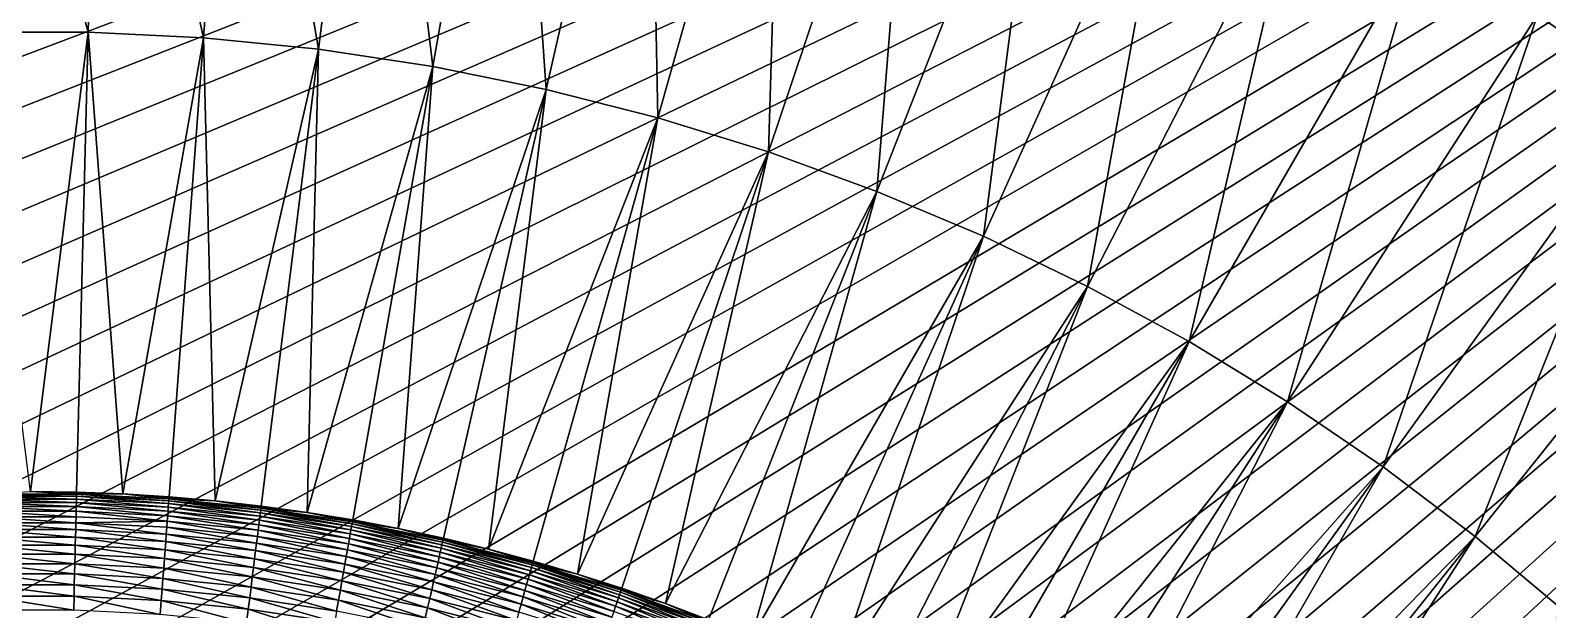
# Model space of a CAD drawing. Header units: millimetres. Extents: x -260 to 430, y -260 to 260.
# Drawn here: x 0 to 77.6, y 89 to 118.6 of the extents above; entities that cross this region are included whole.
import ezdxf

# ---------------------------------------------------------------- set-up
doc = ezdxf.new("R2010")
doc.units = ezdxf.units.MM
doc.header["$MEASUREMENT"] = 0
doc.layers.add('MESH_3D', color=2, linetype='CONTINUOUS')

msp = doc.modelspace()

# ---------------------------------------------------------------- linework, layer by layer
at = {"layer": 'MESH_3D'}
for points in [[(181.542, 186.125, 2950), (-259.919, 6.482, 2950), (-260, 0, 2950)], [(181.542, 186.125, 2950), (-260, 0, 2950), (-259.919, -6.482, 2950)], [(181.542, 186.125, 2950), (-259.677, 12.96, 2950), (-259.919, 6.482, 2950)], [(181.542, 186.125, 2950), (-259.919, -6.482, 2950), (-259.677, -12.96, 2950)], [(181.542, 186.125, 2950), (-259.273, 19.43, 2950), (-259.677, 12.96, 2950)], [(181.542, 186.125, 2950), (-259.677, -12.96, 2950), (-259.273, -19.43, 2950)], [(181.542, 186.125, 2950), (-258.708, 25.888, 2950), (-259.273, 19.43, 2950)], [(181.542, 186.125, 2950), (-259.273, -19.43, 2950), (-258.708, -25.888, 2950)], [(181.542, 186.125, 2950), (-257.982, 32.329, 2950), (-258.708, 25.888, 2950)], [(181.542, 186.125, 2950), (-258.708, -25.888, 2950), (-257.982, -32.329, 2950)], [(181.542, 186.125, 2950), (-257.096, 38.751, 2950), (-257.982, 32.329, 2950)], [(181.542, 186.125, 2950), (-257.982, -32.329, 2950), (-257.096, -38.751, 2950)], [(181.542, 186.125, 2950), (-256.05, 45.149, 2950), (-257.096, 38.751, 2950)], [(181.542, 186.125, 2950), (-257.096, -38.751, 2950), (-256.05, -45.149, 2950)], [(181.542, 186.125, 2950), (-254.845, 51.518, 2950), (-256.05, 45.149, 2950)], [(181.542, 186.125, 2950), (-256.05, -45.149, 2950), (-254.845, -51.518, 2950)], [(181.542, 186.125, 2950), (-253.481, 57.855, 2950), (-254.845, 51.518, 2950)], [(181.542, 186.125, 2950), (-254.845, -51.518, 2950), (-253.481, -57.855, 2950)], [(181.542, 186.125, 2950), (-251.96, 64.157, 2950), (-253.481, 57.855, 2950)], [(181.542, 186.125, 2950), (-253.481, -57.855, 2950), (-251.96, -64.157, 2950)], [(181.542, 186.125, 2950), (-250.282, 70.419, 2950), (-251.96, 64.157, 2950)], [(181.542, 186.125, 2950), (-251.96, -64.157, 2950), (-250.282, -70.419, 2950)], [(181.542, 186.125, 2950), (-248.449, 76.636, 2950), (-250.282, 70.419, 2950)], [(181.542, 186.125, 2950), (-250.282, -70.419, 2950), (-248.449, -76.636, 2950)], [(181.542, 186.125, 2950), (-246.461, 82.807, 2950), (-248.449, 76.636, 2950)], [(181.542, 186.125, 2950), (-248.449, -76.636, 2950), (-246.461, -82.807, 2950)], [(181.542, 186.125, 2950), (-246.461, -82.807, 2950), (-244.32, -88.925, 2950)], [(181.542, 186.125, 2950), (-236.992, 106.935, 2950), (-246.461, 82.807, 2950)], [(181.542, 186.125, 2950), (-244.32, -88.925, 2950), (-242.027, -94.989, 2950)], [(181.542, 186.125, 2950), (-242.027, -94.989, 2950), (-239.584, -100.993, 2950)], [(181.542, 186.125, 2950), (-239.584, -100.993, 2950), (-236.992, -106.935, 2950)], [(181.542, 186.125, 2950), (-234.252, 112.81, 2950), (-236.992, 106.935, 2950)], [(181.542, 186.125, 2950), (-236.992, -106.935, 2950), (-234.252, -112.81, 2950)], [(181.542, 186.125, 2950), (-234.252, -112.81, 2950), (-231.367, -118.615, 2950)], [(181.542, 186.125, 2950), (-228.338, 124.346, 2950), (-234.252, 112.81, 2950)], [(181.542, 186.125, 2950), (-231.367, -118.615, 2950), (-228.338, -124.346, 2950)], [(181.542, 186.125, 2950), (-228.338, -124.346, 2950), (-225.167, -130, 2950)], [(181.542, 186.125, 2950), (-225.167, -130, 2950), (-221.856, -135.573, 2950)], [(181.542, 186.125, 2950), (-221.856, -135.573, 2950), (-218.407, -141.062, 2950)], [(181.542, 186.125, 2950), (-218.407, -141.062, 2950), (-214.822, -146.463, 2950)], [(181.542, 186.125, 2950), (-214.822, -146.463, 2950), (-211.104, -151.773, 2950)], [(181.542, 186.125, 2950), (-211.104, -151.773, 2950), (-207.254, -156.989, 2950)], [(181.542, 186.125, 2950), (-207.254, -156.989, 2950), (-203.276, -162.107, 2950)], [(181.542, 186.125, 2950), (-203.276, -162.107, 2950), (-199.172, -167.125, 2950)], [(181.542, 186.125, 2950), (-199.172, -167.125, 2950), (-194.943, -172.038, 2950)], [(181.542, 186.125, 2950), (-194.943, -172.038, 2950), (-190.593, -176.845, 2950)], [(181.542, 186.125, 2950), (-190.593, -176.845, 2950), (-186.125, -181.542, 2950)], [(181.542, 186.125, 2950), (-186.125, -181.542, 2950), (-181.542, -186.125, 2950)], [(181.542, 186.125, 2950), (-181.542, -186.125, 2950), (-176.845, -190.593, 2950)], [(181.542, 186.125, 2950), (-176.845, -190.593, 2950), (-172.038, -194.943, 2950)], [(181.542, 186.125, 2950), (-172.038, -194.943, 2950), (-167.125, -199.172, 2950)], [(181.542, 186.125, 2950), (-167.125, -199.172, 2950), (-162.107, -203.276, 2950)], [(181.542, 186.125, 2950), (-162.107, -203.276, 2950), (-156.989, -207.254, 2950)], [(181.542, 186.125, 2950), (-156.989, -207.254, 2950), (-151.773, -211.104, 2950)], [(181.542, 186.125, 2950), (-151.773, -211.104, 2950), (-146.463, -214.822, 2950)], [(181.542, 186.125, 2950), (-146.463, -214.822, 2950), (-141.062, -218.407, 2950)], [(181.542, 186.125, 2950), (-141.062, -218.407, 2950), (-135.573, -221.856, 2950)], [(181.542, 186.125, 2950), (-135.573, -221.856, 2950), (-130, -225.167, 2950)], [(181.542, 186.125, 2950), (-130, -225.167, 2950), (-124.346, -228.338, 2950)], [(181.542, 186.125, 2950), (-124.346, -228.338, 2950), (-118.615, -231.367, 2950)], [(181.542, 186.125, 2950), (-118.615, -231.367, 2950), (-112.81, -234.252, 2950)], [(181.542, 186.125, 2950), (-112.81, -234.252, 2950), (-106.935, -236.992, 2950)], [(181.542, 186.125, 2950), (-106.935, -236.992, 2950), (-100.993, -239.584, 2950)], [(181.542, 186.125, 2950), (-100.993, -239.584, 2950), (-94.989, -242.027, 2950)], [(181.542, 186.125, 2950), (-94.989, -242.027, 2950), (-88.925, -244.32, 2950)], [(181.542, 186.125, 2950), (-88.925, -244.32, 2950), (-82.807, -246.461, 2950)], [(181.542, 186.125, 2950), (-82.807, -246.461, 2950), (-76.636, -248.449, 2950)], [(181.542, 186.125, 2950), (-76.636, -248.449, 2950), (-70.419, -250.282, 2950)], [(181.542, 186.125, 2950), (-70.419, -250.282, 2950), (-64.157, -251.96, 2950)], [(181.542, 186.125, 2950), (-64.157, -251.96, 2950), (-57.855, -253.481, 2950)], [(181.542, 186.125, 2950), (-57.855, -253.481, 2950), (-51.518, -254.845, 2950)], [(181.542, 186.125, 2950), (-51.518, -254.845, 2950), (-45.149, -256.05, 2950)], [(181.542, 186.125, 2950), (-45.149, -256.05, 2950), (-38.751, -257.096, 2950)], [(181.542, 186.125, 2950), (-38.751, -257.096, 2950), (-32.329, -257.982, 2950)], [(181.542, 186.125, 2950), (-32.329, -257.982, 2950), (-25.888, -258.708, 2950)], [(181.542, 186.125, 2950), (-25.888, -258.708, 2950), (-19.43, -259.273, 2950)], [(181.542, 186.125, 2950), (-19.43, -259.273, 2950), (-12.96, -259.677, 2950)], [(181.542, 186.125, 2950), (-12.96, -259.677, 2950), (-6.482, -259.919, 2950)], [(181.542, 186.125, 2950), (-6.482, -259.919, 2950), (0, -260, 2950)], [(181.542, 186.125, 2950), (0, -260, 2950), (6.482, -259.919, 2950)], [(181.542, 186.125, 2950), (6.482, -259.919, 2950), (12.96, -259.677, 2950)], [(181.542, 186.125, 2950), (12.96, -259.677, 2950), (19.43, -259.273, 2950)], [(181.542, 186.125, 2950), (19.43, -259.273, 2950), (25.888, -258.708, 2950)], [(181.542, 186.125, 2950), (25.888, -258.708, 2950), (32.329, -257.982, 2950)], [(181.542, 186.125, 2950), (32.329, -257.982, 2950), (45.149, -256.05, 2950)], [(181.542, 186.125, 2950), (45.149, -256.05, 2950), (64.157, -251.96, 2950)], [(181.542, 186.125, 2950), (64.157, -251.96, 2950), (82.807, -246.461, 2950)], [(-3.544, 142.099, 2228.571), (2.956, 118.535, 2214.286), (-2.956, 118.535, 2214.286)], [(-3.544, 142.099, 2228.571), (3.544, 142.099, 2228.571), (2.956, 118.535, 2214.286)], [(3.544, 142.099, 2228.571), (8.861, 118.24, 2214.286), (2.956, 118.535, 2214.286)], [(3.544, 142.099, 2228.571), (10.622, 141.745, 2228.571), (8.861, 118.24, 2214.286)], [(10.622, 141.745, 2228.571), (14.744, 117.651, 2214.286), (8.861, 118.24, 2214.286)], [(10.622, 141.745, 2228.571), (17.675, 141.04, 2228.571), (14.744, 117.651, 2214.286)], [(17.675, 141.04, 2228.571), (20.59, 116.77, 2214.286), (14.744, 117.651, 2214.286)], [(17.675, 141.04, 2228.571), (24.683, 139.983, 2228.571), (20.59, 116.77, 2214.286)], [(24.683, 139.983, 2228.571), (26.385, 115.599, 2214.286), (20.59, 116.77, 2214.286)], [(24.683, 139.983, 2228.571), (31.63, 138.579, 2228.571), (26.385, 115.599, 2214.286)], [(89.908, 139.204, 2242.857), (82.975, 115.411, 2228.571), (77.119, 119.404, 2228.571)], [(31.63, 138.579, 2228.571), (32.114, 114.14, 2214.286), (26.385, 115.599, 2214.286)], [(31.63, 138.579, 2228.571), (38.498, 136.83, 2228.571), (32.114, 114.14, 2214.286)], [(38.498, 136.83, 2228.571), (37.763, 112.397, 2214.286), (32.114, 114.14, 2214.286)], [(38.498, 136.83, 2228.571), (45.271, 134.741, 2228.571), (37.763, 112.397, 2214.286)], [(45.271, 134.741, 2228.571), (43.319, 110.375, 2214.286), (37.763, 112.397, 2214.286)], [(45.271, 134.741, 2228.571), (51.931, 132.317, 2228.571), (43.319, 110.375, 2214.286)], [(51.931, 132.317, 2228.571), (48.767, 108.079, 2214.286), (43.319, 110.375, 2214.286)], [(51.931, 132.317, 2228.571), (58.462, 129.564, 2228.571), (48.767, 108.079, 2214.286)], [(58.462, 129.564, 2228.571), (54.094, 105.513, 2214.286), (48.767, 108.079, 2214.286)], [(58.462, 129.564, 2228.571), (64.847, 126.489, 2228.571), (54.094, 105.513, 2214.286)], [(64.847, 126.489, 2228.571), (59.286, 102.686, 2214.286), (54.094, 105.513, 2214.286)], [(64.847, 126.489, 2228.571), (71.071, 123.099, 2228.571), (59.286, 102.686, 2214.286)], [(71.071, 123.099, 2228.571), (64.33, 99.603, 2214.286), (59.286, 102.686, 2214.286)], [(71.071, 123.099, 2228.571), (77.119, 119.404, 2228.571), (64.33, 99.603, 2214.286)], [(77.119, 119.404, 2228.571), (69.215, 96.273, 2214.286), (64.33, 99.603, 2214.286)], [(77.119, 119.404, 2228.571), (82.975, 115.411, 2228.571), (69.215, 96.273, 2214.286)], [(-2.956, 118.535, 2214.286), (2.956, 118.535, 2214.286), (0, 95, 2200)], [(2.956, 118.535, 2214.286), (2.368, 94.97, 2200), (0, 95, 2200)], [(2.956, 118.535, 2214.286), (4.735, 94.882, 2200), (2.368, 94.97, 2200)], [(2.956, 118.535, 2214.286), (8.861, 118.24, 2214.286), (4.735, 94.882, 2200)], [(8.861, 118.24, 2214.286), (7.099, 94.734, 2200), (4.735, 94.882, 2200)], [(8.861, 118.24, 2214.286), (9.459, 94.528, 2200), (7.099, 94.734, 2200)], [(8.861, 118.24, 2214.286), (14.744, 117.651, 2214.286), (9.459, 94.528, 2200)], [(14.744, 117.651, 2214.286), (11.813, 94.263, 2200), (9.459, 94.528, 2200)], [(14.744, 117.651, 2214.286), (14.159, 93.939, 2200), (11.813, 94.263, 2200)], [(14.744, 117.651, 2214.286), (20.59, 116.77, 2214.286), (14.159, 93.939, 2200)], [(20.59, 116.77, 2214.286), (16.497, 93.557, 2200), (14.159, 93.939, 2200)], [(20.59, 116.77, 2214.286), (18.824, 93.116, 2200), (16.497, 93.557, 2200)], [(20.59, 116.77, 2214.286), (26.385, 115.599, 2214.286), (18.824, 93.116, 2200)], [(26.385, 115.599, 2214.286), (21.139, 92.618, 2200), (18.824, 93.116, 2200)], [(26.385, 115.599, 2214.286), (23.442, 92.062, 2200), (21.139, 92.618, 2200)], [(26.385, 115.599, 2214.286), (32.114, 114.14, 2214.286), (23.442, 92.062, 2200)], [(82.975, 115.411, 2228.571), (73.928, 92.703, 2214.286), (69.215, 96.273, 2214.286)], [(82.975, 115.411, 2228.571), (88.625, 111.132, 2228.571), (73.928, 92.703, 2214.286)], [(32.114, 114.14, 2214.286), (25.73, 91.449, 2200), (23.442, 92.062, 2200)], [(32.114, 114.14, 2214.286), (28.002, 90.779, 2200), (25.73, 91.449, 2200)], [(32.114, 114.14, 2214.286), (37.763, 112.397, 2214.286), (28.002, 90.779, 2200)], [(37.763, 112.397, 2214.286), (30.256, 90.053, 2200), (28.002, 90.779, 2200)], [(37.763, 112.397, 2214.286), (32.492, 89.271, 2200), (30.256, 90.053, 2200)], [(37.763, 112.397, 2214.286), (43.319, 110.375, 2214.286), (32.492, 89.271, 2200)], [(88.625, 111.132, 2228.571), (78.457, 88.903, 2214.286), (73.928, 92.703, 2214.286)], [(43.319, 110.375, 2214.286), (34.707, 88.433, 2200), (32.492, 89.271, 2200)], [(43.319, 110.375, 2214.286), (36.901, 87.54, 2200), (34.707, 88.433, 2200)], [(43.319, 110.375, 2214.286), (48.767, 108.079, 2214.286), (36.901, 87.54, 2200)], [(48.767, 108.079, 2214.286), (39.072, 86.593, 2200), (36.901, 87.54, 2200)], [(48.767, 108.079, 2214.286), (41.219, 85.592, 2200), (39.072, 86.593, 2200)], [(48.767, 108.079, 2214.286), (54.094, 105.513, 2214.286), (41.219, 85.592, 2200)], [(54.094, 105.513, 2214.286), (43.34, 84.538, 2200), (41.219, 85.592, 2200)], [(54.094, 105.513, 2214.286), (45.434, 83.431, 2200), (43.34, 84.538, 2200)], [(54.094, 105.513, 2214.286), (59.286, 102.686, 2214.286), (45.434, 83.431, 2200)], [(59.286, 102.686, 2214.286), (47.5, 82.272, 2200), (45.434, 83.431, 2200)], [(59.286, 102.686, 2214.286), (49.536, 81.063, 2200), (47.5, 82.272, 2200)], [(59.286, 102.686, 2214.286), (64.33, 99.603, 2214.286), (49.536, 81.063, 2200)], [(64.33, 99.603, 2214.286), (51.542, 79.802, 2200), (49.536, 81.063, 2200)], [(64.33, 99.603, 2214.286), (53.515, 78.493, 2200), (51.542, 79.802, 2200)], [(64.33, 99.603, 2214.286), (69.215, 96.273, 2214.286), (53.515, 78.493, 2200)], [(69.215, 96.273, 2214.286), (55.456, 77.134, 2200), (53.515, 78.493, 2200)], [(69.215, 96.273, 2214.286), (57.361, 75.728, 2200), (55.456, 77.134, 2200)], [(69.215, 96.273, 2214.286), (73.928, 92.703, 2214.286), (57.361, 75.728, 2200)], [(-2.366, 94.864, -2.245), (0, 95), (2.366, 94.864, -2.245)], [(-2.366, 94.864, -2.245), (2.363, 94.761, -3.153), (-2.363, 94.761, -3.153)], [(-2.366, 94.864, -2.245), (2.366, 94.864, -2.245), (2.363, 94.761, -3.153)], [(-2.363, 94.761, -3.153), (2.363, 94.761, -3.153), (2.36, 94.622, -4.065)], [(-2.363, 94.761, -3.153), (2.36, 94.622, -4.065), (-2.36, 94.622, -4.065)], [(2.367, 94.933, -1.336), (2.366, 94.864, -2.245), (0, 95)], [(2.368, 94.966, -0.441), (0, 95), (2.368, 94.97)], [(2.368, 94.966, -0.441), (2.367, 94.933, -1.336), (0, 95)], [(0, 95, 2200), (2.368, 94.97), (0, 95)], [(0, 95, 2200), (2.368, 94.97, 2200), (2.368, 94.97)], [(2.363, 94.761, -3.153), (7.073, 94.387, -4.065), (2.36, 94.622, -4.065)], [(2.366, 94.864, -2.245), (7.084, 94.525, -3.153), (2.363, 94.761, -3.153)], [(2.363, 94.761, -3.153), (7.084, 94.525, -3.153), (7.073, 94.387, -4.065)], [(2.367, 94.933, -1.336), (4.735, 94.882), (2.366, 94.864, -2.245)], [(2.366, 94.864, -2.245), (4.735, 94.882), (7.091, 94.628, -2.245)], [(2.366, 94.864, -2.245), (7.091, 94.628, -2.245), (7.084, 94.525, -3.153)], [(2.368, 94.966, -0.441), (4.735, 94.882), (2.367, 94.933, -1.336)], [(2.368, 94.966, -0.441), (2.368, 94.97), (4.735, 94.882)], [(2.368, 94.97, 2200), (4.735, 94.882), (2.368, 94.97)], [(2.368, 94.97, 2200), (4.735, 94.882, 2200), (4.735, 94.882)], [(7.097, 94.697, -1.336), (7.091, 94.628, -2.245), (4.735, 94.882)], [(7.099, 94.73, -0.441), (7.097, 94.697, -1.336), (4.735, 94.882)], [(7.099, 94.73, -0.441), (4.735, 94.882), (7.099, 94.734)], [(4.735, 94.882, 2200), (7.099, 94.734), (4.735, 94.882)], [(4.735, 94.882, 2200), (7.099, 94.734, 2200), (7.099, 94.734)], [(7.099, 94.73, -0.441), (9.459, 94.528), (7.097, 94.697, -1.336)], [(7.099, 94.73, -0.441), (7.099, 94.734), (9.459, 94.528)], [(7.099, 94.734, 2200), (9.459, 94.528), (7.099, 94.734)], [(7.099, 94.734, 2200), (9.459, 94.528, 2200), (9.459, 94.528)], [(-2.36, 94.622, -4.065), (2.36, 94.622, -4.065), (2.355, 94.449, -4.973)], [(-2.36, 94.622, -4.065), (2.355, 94.449, -4.973), (-2.355, 94.449, -4.973)], [(-2.355, 94.449, -4.973), (2.355, 94.449, -4.973), (2.35, 94.241, -5.878)], [(-2.355, 94.449, -4.973), (2.35, 94.241, -5.878), (-2.35, 94.241, -5.878)], [(-2.35, 94.241, -5.878), (2.35, 94.241, -5.878), (2.344, 93.996, -6.786)], [(-2.35, 94.241, -5.878), (2.344, 93.996, -6.786), (-2.344, 93.996, -6.786)], [(-2.344, 93.996, -6.786), (2.344, 93.996, -6.786), (2.337, 93.718, -7.688)], [(-2.344, 93.996, -6.786), (2.337, 93.718, -7.688), (-2.337, 93.718, -7.688)], [(2.344, 93.996, -6.786), (7.006, 93.485, -7.688), (2.337, 93.718, -7.688)], [(2.35, 94.241, -5.878), (7.027, 93.763, -6.786), (2.344, 93.996, -6.786)], [(2.344, 93.996, -6.786), (7.027, 93.763, -6.786), (7.006, 93.485, -7.688)], [(2.355, 94.449, -4.973), (7.045, 94.006, -5.878), (2.35, 94.241, -5.878)], [(2.35, 94.241, -5.878), (7.045, 94.006, -5.878), (7.027, 93.763, -6.786)], [(2.36, 94.622, -4.065), (7.06, 94.214, -4.973), (2.355, 94.449, -4.973)], [(2.355, 94.449, -4.973), (7.06, 94.214, -4.973), (7.045, 94.006, -5.878)], [(2.36, 94.622, -4.065), (7.073, 94.387, -4.065), (7.06, 94.214, -4.973)], [(7.045, 94.006, -5.878), (11.691, 93.296, -6.786), (7.027, 93.763, -6.786)], [(7.06, 94.214, -4.973), (11.722, 93.538, -5.878), (7.045, 94.006, -5.878)], [(7.045, 94.006, -5.878), (11.722, 93.538, -5.878), (11.691, 93.296, -6.786)], [(7.073, 94.387, -4.065), (11.748, 93.745, -4.973), (7.06, 94.214, -4.973)], [(7.06, 94.214, -4.973), (11.748, 93.745, -4.973), (11.722, 93.538, -5.878)], [(7.084, 94.525, -3.153), (11.769, 93.917, -4.065), (7.073, 94.387, -4.065)], [(7.073, 94.387, -4.065), (11.769, 93.917, -4.065), (11.748, 93.745, -4.973)], [(7.091, 94.628, -2.245), (11.787, 94.055, -3.153), (7.084, 94.525, -3.153)], [(7.084, 94.525, -3.153), (11.787, 94.055, -3.153), (11.769, 93.917, -4.065)], [(7.097, 94.697, -1.336), (9.459, 94.528), (7.091, 94.628, -2.245)], [(7.091, 94.628, -2.245), (9.459, 94.528), (11.799, 94.157, -2.245)], [(7.091, 94.628, -2.245), (11.799, 94.157, -2.245), (11.787, 94.055, -3.153)], [(11.808, 94.225, -1.336), (11.799, 94.157, -2.245), (9.459, 94.528)], [(11.812, 94.259, -0.441), (11.808, 94.225, -1.336), (9.459, 94.528)], [(11.812, 94.259, -0.441), (9.459, 94.528), (11.813, 94.263)], [(9.459, 94.528, 2200), (11.813, 94.263), (9.459, 94.528)], [(9.459, 94.528, 2200), (11.813, 94.263, 2200), (11.813, 94.263)], [(11.787, 94.055, -3.153), (16.436, 93.213, -4.065), (11.769, 93.917, -4.065)], [(11.799, 94.157, -2.245), (16.46, 93.35, -3.153), (11.787, 94.055, -3.153)], [(11.787, 94.055, -3.153), (16.46, 93.35, -3.153), (16.436, 93.213, -4.065)], [(11.808, 94.225, -1.336), (14.159, 93.939), (11.799, 94.157, -2.245)], [(11.799, 94.157, -2.245), (16.478, 93.452, -2.245), (16.46, 93.35, -3.153)], [(11.799, 94.157, -2.245), (14.159, 93.939), (16.478, 93.452, -2.245)], [(11.812, 94.259, -0.441), (14.159, 93.939), (11.808, 94.225, -1.336)], [(11.812, 94.259, -0.441), (11.813, 94.263), (14.159, 93.939)], [(11.813, 94.263, 2200), (14.159, 93.939), (11.813, 94.263)], [(11.813, 94.263, 2200), (14.159, 93.939, 2200), (14.159, 93.939)], [(16.49, 93.52, -1.336), (16.478, 93.452, -2.245), (14.159, 93.939)], [(16.496, 93.553, -0.441), (16.49, 93.52, -1.336), (14.159, 93.939)], [(16.496, 93.553, -0.441), (14.159, 93.939), (16.497, 93.557)], [(14.159, 93.939, 2200), (16.497, 93.557), (14.159, 93.939)], [(14.159, 93.939, 2200), (16.497, 93.557, 2200), (16.497, 93.557)], [(-2.337, 93.718, -7.688), (2.329, 93.406, -8.586), (-2.329, 93.406, -8.586)], [(-2.337, 93.718, -7.688), (2.337, 93.718, -7.688), (2.329, 93.406, -8.586)], [(-2.329, 93.406, -8.586), (2.321, 93.057, -9.487), (-2.321, 93.057, -9.487)], [(-2.329, 93.406, -8.586), (2.329, 93.406, -8.586), (2.321, 93.057, -9.487)], [(2.329, 93.406, -8.586), (6.956, 92.826, -9.487), (2.321, 93.057, -9.487)], [(2.337, 93.718, -7.688), (7.006, 93.485, -7.688), (2.329, 93.406, -8.586)], [(2.329, 93.406, -8.586), (7.006, 93.485, -7.688), (6.982, 93.174, -8.586)], [(2.329, 93.406, -8.586), (6.982, 93.174, -8.586), (6.956, 92.826, -9.487)], [(6.982, 93.174, -8.586), (11.575, 92.364, -9.487), (6.956, 92.826, -9.487)], [(7.006, 93.485, -7.688), (11.618, 92.71, -8.586), (6.982, 93.174, -8.586)], [(6.982, 93.174, -8.586), (11.618, 92.71, -8.586), (11.575, 92.364, -9.487)], [(7.027, 93.763, -6.786), (11.657, 93.02, -7.688), (7.006, 93.485, -7.688)], [(7.006, 93.485, -7.688), (11.657, 93.02, -7.688), (11.618, 92.71, -8.586)], [(7.027, 93.763, -6.786), (11.691, 93.296, -6.786), (11.657, 93.02, -7.688)], [(11.691, 93.296, -6.786), (16.279, 92.323, -7.688), (11.657, 93.02, -7.688)], [(11.722, 93.538, -5.878), (16.327, 92.597, -6.786), (11.691, 93.296, -6.786)], [(11.691, 93.296, -6.786), (16.327, 92.597, -6.786), (16.279, 92.323, -7.688)], [(11.748, 93.745, -4.973), (16.37, 92.838, -5.878), (11.722, 93.538, -5.878)], [(11.722, 93.538, -5.878), (16.37, 92.838, -5.878), (16.327, 92.597, -6.786)], [(11.769, 93.917, -4.065), (16.406, 93.043, -4.973), (11.748, 93.745, -4.973)], [(11.748, 93.745, -4.973), (16.406, 93.043, -4.973), (16.37, 92.838, -5.878)], [(11.769, 93.917, -4.065), (16.436, 93.213, -4.065), (16.406, 93.043, -4.973)], [(16.436, 93.213, -4.065), (21.023, 92.109, -4.973), (16.406, 93.043, -4.973)], [(16.46, 93.35, -3.153), (21.062, 92.278, -4.065), (16.436, 93.213, -4.065)], [(16.436, 93.213, -4.065), (21.062, 92.278, -4.065), (21.023, 92.109, -4.973)], [(16.478, 93.452, -2.245), (21.093, 92.414, -3.153), (16.46, 93.35, -3.153)], [(16.46, 93.35, -3.153), (21.093, 92.414, -3.153), (21.062, 92.278, -4.065)], [(16.49, 93.52, -1.336), (18.824, 93.116), (16.478, 93.452, -2.245)], [(16.478, 93.452, -2.245), (18.824, 93.116), (21.116, 92.515, -2.245)], [(16.478, 93.452, -2.245), (21.116, 92.515, -2.245), (21.093, 92.414, -3.153)], [(16.496, 93.553, -0.441), (18.824, 93.116), (16.49, 93.52, -1.336)], [(16.496, 93.553, -0.441), (16.497, 93.557), (18.824, 93.116)], [(16.497, 93.557, 2200), (18.824, 93.116), (16.497, 93.557)], [(16.497, 93.557, 2200), (18.824, 93.116, 2200), (18.824, 93.116)], [(-2.321, 93.057, -9.487), (2.321, 93.057, -9.487), (2.311, 92.675, -10.381)], [(-2.321, 93.057, -9.487), (2.311, 92.675, -10.381), (-2.311, 92.675, -10.381)], [(-2.311, 92.675, -10.381), (2.301, 92.254, -11.28), (-2.301, 92.254, -11.28)], [(-2.311, 92.675, -10.381), (2.311, 92.675, -10.381), (2.301, 92.254, -11.28)], [(2.311, 92.675, -10.381), (6.896, 92.025, -11.28), (2.301, 92.254, -11.28)], [(2.321, 93.057, -9.487), (6.928, 92.444, -10.381), (2.311, 92.675, -10.381)], [(2.311, 92.675, -10.381), (6.928, 92.444, -10.381), (6.896, 92.025, -11.28)], [(2.321, 93.057, -9.487), (6.956, 92.826, -9.487), (6.928, 92.444, -10.381)], [(6.928, 92.444, -10.381), (11.475, 91.566, -11.28), (6.896, 92.025, -11.28)], [(6.956, 92.826, -9.487), (11.527, 91.984, -10.381), (6.928, 92.444, -10.381)], [(6.928, 92.444, -10.381), (11.527, 91.984, -10.381), (11.475, 91.566, -11.28)], [(6.956, 92.826, -9.487), (11.575, 92.364, -9.487), (11.527, 91.984, -10.381)], [(11.618, 92.71, -8.586), (16.164, 91.672, -9.487), (11.575, 92.364, -9.487)], [(11.657, 93.02, -7.688), (16.225, 92.016, -8.586), (11.618, 92.71, -8.586)], [(11.618, 92.71, -8.586), (16.225, 92.016, -8.586), (16.164, 91.672, -9.487)], [(11.657, 93.02, -7.688), (16.279, 92.323, -7.688), (16.225, 92.016, -8.586)], [(16.327, 92.597, -6.786), (20.861, 91.397, -7.688), (16.279, 92.323, -7.688)], [(16.37, 92.838, -5.878), (20.923, 91.668, -6.786), (16.327, 92.597, -6.786)], [(16.327, 92.597, -6.786), (20.923, 91.668, -6.786), (20.861, 91.397, -7.688)], [(16.406, 93.043, -4.973), (20.977, 91.906, -5.878), (16.37, 92.838, -5.878)], [(16.37, 92.838, -5.878), (20.977, 91.906, -5.878), (20.923, 91.668, -6.786)], [(16.406, 93.043, -4.973), (21.023, 92.109, -4.973), (20.977, 91.906, -5.878)], [(21.131, 92.581, -1.336), (21.116, 92.515, -2.245), (18.824, 93.116)], [(21.139, 92.614, -0.441), (18.824, 93.116), (21.139, 92.618)], [(21.139, 92.614, -0.441), (21.131, 92.581, -1.336), (18.824, 93.116)], [(18.824, 93.116, 2200), (21.139, 92.618), (18.824, 93.116)], [(18.824, 93.116, 2200), (21.139, 92.618, 2200), (21.139, 92.618)], [(21.093, 92.414, -3.153), (25.635, 91.114, -4.065), (21.062, 92.278, -4.065)], [(21.116, 92.515, -2.245), (25.673, 91.248, -3.153), (21.093, 92.414, -3.153)], [(21.093, 92.414, -3.153), (25.673, 91.248, -3.153), (25.635, 91.114, -4.065)], [(21.131, 92.581, -1.336), (23.442, 92.062), (21.116, 92.515, -2.245)], [(21.116, 92.515, -2.245), (25.701, 91.347, -2.245), (25.673, 91.248, -3.153)], [(21.116, 92.515, -2.245), (23.442, 92.062), (25.701, 91.347, -2.245)], [(21.139, 92.614, -0.441), (23.442, 92.062), (21.131, 92.581, -1.336)], [(21.139, 92.614, -0.441), (21.139, 92.618), (23.442, 92.062)], [(21.139, 92.618, 2200), (23.442, 92.062), (21.139, 92.618)], [(21.139, 92.618, 2200), (23.442, 92.062, 2200), (23.442, 92.062)], [(73.928, 92.703, 2214.286), (59.232, 74.274, 2200), (57.361, 75.728, 2200)], [(73.928, 92.703, 2214.286), (61.065, 72.774, 2200), (59.232, 74.274, 2200)], [(73.928, 92.703, 2214.286), (78.457, 88.903, 2214.286), (61.065, 72.774, 2200)], [(-2.301, 92.254, -11.28), (2.301, 92.254, -11.28), (2.289, 91.8, -12.172)], [(-2.301, 92.254, -11.28), (2.289, 91.8, -12.172), (-2.289, 91.8, -12.172)], [(-2.289, 91.8, -12.172), (2.277, 91.312, -13.056), (-2.277, 91.312, -13.056)], [(-2.289, 91.8, -12.172), (2.289, 91.8, -12.172), (2.277, 91.312, -13.056)], [(2.289, 91.8, -12.172), (6.826, 91.085, -13.056), (2.277, 91.312, -13.056)], [(2.301, 92.254, -11.28), (6.862, 91.571, -12.172), (2.289, 91.8, -12.172)], [(2.289, 91.8, -12.172), (6.862, 91.571, -12.172), (6.826, 91.085, -13.056)], [(2.301, 92.254, -11.28), (6.896, 92.025, -11.28), (6.862, 91.571, -12.172)], [(6.896, 92.025, -11.28), (11.418, 91.115, -12.172), (6.862, 91.571, -12.172)], [(6.896, 92.025, -11.28), (11.475, 91.566, -11.28), (11.418, 91.115, -12.172)], [(11.527, 91.984, -10.381), (16.025, 90.881, -11.28), (11.475, 91.566, -11.28)], [(11.575, 92.364, -9.487), (16.098, 91.295, -10.381), (11.527, 91.984, -10.381)], [(11.527, 91.984, -10.381), (16.098, 91.295, -10.381), (16.025, 90.881, -11.28)], [(11.575, 92.364, -9.487), (16.164, 91.672, -9.487), (16.098, 91.295, -10.381)], [(16.164, 91.672, -9.487), (20.628, 90.379, -10.381), (16.098, 91.295, -10.381)], [(16.225, 92.016, -8.586), (20.714, 90.752, -9.487), (16.164, 91.672, -9.487)], [(16.164, 91.672, -9.487), (20.714, 90.752, -9.487), (20.628, 90.379, -10.381)], [(16.279, 92.323, -7.688), (20.791, 91.092, -8.586), (16.225, 92.016, -8.586)], [(16.225, 92.016, -8.586), (20.791, 91.092, -8.586), (20.714, 90.752, -9.487)], [(16.279, 92.323, -7.688), (20.861, 91.397, -7.688), (20.791, 91.092, -8.586)], [(20.923, 91.668, -6.786), (25.391, 90.243, -7.688), (20.861, 91.397, -7.688)], [(20.977, 91.906, -5.878), (25.466, 90.511, -6.786), (20.923, 91.668, -6.786)], [(20.923, 91.668, -6.786), (25.466, 90.511, -6.786), (25.391, 90.243, -7.688)], [(21.023, 92.109, -4.973), (25.532, 90.747, -5.878), (20.977, 91.906, -5.878)], [(20.977, 91.906, -5.878), (25.532, 90.747, -5.878), (25.466, 90.511, -6.786)], [(21.062, 92.278, -4.065), (25.588, 90.947, -4.973), (21.023, 92.109, -4.973)], [(21.023, 92.109, -4.973), (25.588, 90.947, -4.973), (25.532, 90.747, -5.878)], [(21.062, 92.278, -4.065), (25.635, 91.114, -4.065), (25.588, 90.947, -4.973)], [(25.72, 91.413, -1.336), (25.701, 91.347, -2.245), (23.442, 92.062)], [(25.729, 91.445, -0.441), (23.442, 92.062), (25.73, 91.449)], [(25.729, 91.445, -0.441), (25.72, 91.413, -1.336), (23.442, 92.062)], [(23.442, 92.062, 2200), (25.73, 91.449), (23.442, 92.062)], [(23.442, 92.062, 2200), (25.73, 91.449, 2200), (25.73, 91.449)], [(-2.277, 91.312, -13.056), (2.277, 91.312, -13.056), (2.264, 90.787, -13.942)], [(-2.277, 91.312, -13.056), (2.264, 90.787, -13.942), (-2.264, 90.787, -13.942)], [(2.277, 91.312, -13.056), (6.787, 90.561, -13.942), (2.264, 90.787, -13.942)], [(2.277, 91.312, -13.056), (6.826, 91.085, -13.056), (6.787, 90.561, -13.942)], [(6.826, 91.085, -13.056), (11.292, 90.111, -13.942), (6.787, 90.561, -13.942)], [(6.862, 91.571, -12.172), (11.358, 90.632, -13.056), (6.826, 91.085, -13.056)], [(6.826, 91.085, -13.056), (11.358, 90.632, -13.056), (11.292, 90.111, -13.942)], [(6.862, 91.571, -12.172), (11.418, 91.115, -12.172), (11.358, 90.632, -13.056)], [(11.418, 91.115, -12.172), (15.861, 89.953, -13.056), (11.358, 90.632, -13.056)], [(11.475, 91.566, -11.28), (15.946, 90.433, -12.172), (11.418, 91.115, -12.172)], [(11.418, 91.115, -12.172), (15.946, 90.433, -12.172), (15.861, 89.953, -13.056)], [(11.475, 91.566, -11.28), (16.025, 90.881, -11.28), (15.946, 90.433, -12.172)], [(16.025, 90.881, -11.28), (20.434, 89.526, -12.172), (15.946, 90.433, -12.172)], [(16.098, 91.295, -10.381), (20.535, 89.969, -11.28), (16.025, 90.881, -11.28)], [(16.025, 90.881, -11.28), (20.535, 89.969, -11.28), (20.434, 89.526, -12.172)], [(16.098, 91.295, -10.381), (20.628, 90.379, -10.381), (20.535, 89.969, -11.28)], [(20.791, 91.092, -8.586), (25.211, 89.607, -9.487), (20.714, 90.752, -9.487)], [(20.861, 91.397, -7.688), (25.306, 89.943, -8.586), (20.791, 91.092, -8.586)], [(20.791, 91.092, -8.586), (25.306, 89.943, -8.586), (25.211, 89.607, -9.487)], [(20.861, 91.397, -7.688), (25.391, 90.243, -7.688), (25.306, 89.943, -8.586)], [(25.588, 90.947, -4.973), (30.024, 89.361, -5.878), (25.532, 90.747, -5.878)], [(25.635, 91.114, -4.065), (30.09, 89.558, -4.973), (25.588, 90.947, -4.973)], [(25.588, 90.947, -4.973), (30.09, 89.558, -4.973), (30.024, 89.361, -5.878)], [(25.673, 91.248, -3.153), (30.145, 89.723, -4.065), (25.635, 91.114, -4.065)], [(25.635, 91.114, -4.065), (30.145, 89.723, -4.065), (30.09, 89.558, -4.973)], [(25.701, 91.347, -2.245), (30.189, 89.854, -3.153), (25.673, 91.248, -3.153)], [(25.673, 91.248, -3.153), (30.189, 89.854, -3.153), (30.145, 89.723, -4.065)], [(25.72, 91.413, -1.336), (28.002, 90.779), (25.701, 91.347, -2.245)], [(25.701, 91.347, -2.245), (30.222, 89.952, -2.245), (30.189, 89.854, -3.153)], [(25.701, 91.347, -2.245), (28.002, 90.779), (30.222, 89.952, -2.245)], [(25.729, 91.445, -0.441), (28.002, 90.779), (25.72, 91.413, -1.336)], [(25.729, 91.445, -0.441), (25.73, 91.449), (28.002, 90.779)], [(25.73, 91.449, 2200), (28.002, 90.779, 2200), (28.002, 90.779)], [(25.73, 91.449, 2200), (28.002, 90.779), (25.73, 91.449)], [(-2.264, 90.787, -13.942), (2.264, 90.787, -13.942), (2.25, 90.231, -14.817)], [(-2.264, 90.787, -13.942), (2.25, 90.231, -14.817), (-2.25, 90.231, -14.817)], [(-2.25, 90.231, -14.817), (2.25, 90.231, -14.817), (2.236, 89.65, -15.675)], [(-2.25, 90.231, -14.817), (2.236, 89.65, -15.675), (-2.236, 89.65, -15.675)], [(2.25, 90.231, -14.817), (6.702, 89.427, -15.675), (2.236, 89.65, -15.675)], [(2.264, 90.787, -13.942), (6.745, 90.007, -14.817), (2.25, 90.231, -14.817)], [(2.25, 90.231, -14.817), (6.745, 90.007, -14.817), (6.702, 89.427, -15.675)], [(2.264, 90.787, -13.942), (6.787, 90.561, -13.942), (6.745, 90.007, -14.817)], [(6.787, 90.561, -13.942), (11.223, 89.559, -14.817), (6.745, 90.007, -14.817)], [(6.787, 90.561, -13.942), (11.292, 90.111, -13.942), (11.223, 89.559, -14.817)], [(11.292, 90.111, -13.942), (15.673, 88.888, -14.817), (11.223, 89.559, -14.817)], [(11.358, 90.632, -13.056), (15.77, 89.436, -13.942), (11.292, 90.111, -13.942)], [(11.292, 90.111, -13.942), (15.77, 89.436, -13.942), (15.673, 88.888, -14.817)], [(11.358, 90.632, -13.056), (15.861, 89.953, -13.056), (15.77, 89.436, -13.942)], [(15.946, 90.433, -12.172), (20.325, 89.051, -13.056), (15.861, 89.953, -13.056)], [(15.946, 90.433, -12.172), (20.434, 89.526, -12.172), (20.325, 89.051, -13.056)], [(20.628, 90.379, -10.381), (24.994, 88.833, -11.28), (20.535, 89.969, -11.28)], [(20.714, 90.752, -9.487), (25.108, 89.239, -10.381), (20.628, 90.379, -10.381)], [(20.628, 90.379, -10.381), (25.108, 89.239, -10.381), (24.994, 88.833, -11.28)], [(20.714, 90.752, -9.487), (25.211, 89.607, -9.487), (25.108, 89.239, -10.381)], [(25.391, 90.243, -7.688), (29.758, 88.57, -8.586), (25.306, 89.943, -8.586)], [(25.466, 90.511, -6.786), (29.857, 88.866, -7.688), (25.391, 90.243, -7.688)], [(25.391, 90.243, -7.688), (29.857, 88.866, -7.688), (29.758, 88.57, -8.586)], [(25.532, 90.747, -5.878), (29.946, 89.129, -6.786), (25.466, 90.511, -6.786)], [(25.466, 90.511, -6.786), (29.946, 89.129, -6.786), (29.857, 88.866, -7.688)], [(25.532, 90.747, -5.878), (30.024, 89.361, -5.878), (29.946, 89.129, -6.786)], [(30.244, 90.017, -1.336), (30.222, 89.952, -2.245), (28.002, 90.779)], [(30.255, 90.049, -0.441), (30.244, 90.017, -1.336), (28.002, 90.779)], [(30.255, 90.049, -0.441), (28.002, 90.779), (30.256, 90.053)], [(28.002, 90.779, 2200), (30.256, 90.053, 2200), (30.256, 90.053)], [(28.002, 90.779, 2200), (30.256, 90.053), (28.002, 90.779)], [(-2.236, 89.65, -15.675), (2.218, 88.932, -16.667), (-2.218, 88.932, -16.667)], [(-2.236, 89.65, -15.675), (2.236, 89.65, -15.675), (2.218, 88.932, -16.667)], [(2.236, 89.65, -15.675), (6.648, 88.711, -16.667), (2.218, 88.932, -16.667)], [(2.236, 89.65, -15.675), (6.702, 89.427, -15.675), (6.648, 88.711, -16.667)], [(6.702, 89.427, -15.675), (11.062, 88.27, -16.667), (6.648, 88.711, -16.667)], [(6.745, 90.007, -14.817), (11.151, 88.982, -15.675), (6.702, 89.427, -15.675)], [(6.702, 89.427, -15.675), (11.151, 88.982, -15.675), (11.062, 88.27, -16.667)], [(6.745, 90.007, -14.817), (11.223, 89.559, -14.817), (11.151, 88.982, -15.675)], [(11.223, 89.559, -14.817), (15.572, 88.315, -15.675), (11.151, 88.982, -15.675)], [(11.223, 89.559, -14.817), (15.673, 88.888, -14.817), (15.572, 88.315, -15.675)], [(15.77, 89.436, -13.942), (20.085, 87.997, -14.817), (15.673, 88.888, -14.817)], [(15.861, 89.953, -13.056), (20.208, 88.538, -13.942), (15.77, 89.436, -13.942)], [(15.77, 89.436, -13.942), (20.208, 88.538, -13.942), (20.085, 87.997, -14.817)], [(15.861, 89.953, -13.056), (20.325, 89.051, -13.056), (20.208, 88.538, -13.942)], [(20.434, 89.526, -12.172), (24.739, 87.927, -13.056), (20.325, 89.051, -13.056)], [(20.535, 89.969, -11.28), (24.871, 88.396, -12.172), (20.434, 89.526, -12.172)], [(20.434, 89.526, -12.172), (24.871, 88.396, -12.172), (24.739, 87.927, -13.056)], [(20.535, 89.969, -11.28), (24.994, 88.833, -11.28), (24.871, 88.396, -12.172)], [(25.211, 89.607, -9.487), (29.525, 87.876, -10.381), (25.108, 89.239, -10.381)], [(25.306, 89.943, -8.586), (29.647, 88.239, -9.487), (25.211, 89.607, -9.487)], [(25.211, 89.607, -9.487), (29.647, 88.239, -9.487), (29.525, 87.876, -10.381)], [(25.306, 89.943, -8.586), (29.758, 88.57, -8.586), (29.647, 88.239, -9.487)], [(30.024, 89.361, -5.878), (34.351, 87.526, -6.786), (29.946, 89.129, -6.786)], [(30.09, 89.558, -4.973), (34.441, 87.753, -5.878), (30.024, 89.361, -5.878)], [(30.024, 89.361, -5.878), (34.441, 87.753, -5.878), (34.351, 87.526, -6.786)], [(30.145, 89.723, -4.065), (34.517, 87.947, -4.973), (30.09, 89.558, -4.973)], [(30.09, 89.558, -4.973), (34.517, 87.947, -4.973), (34.441, 87.753, -5.878)], [(30.189, 89.854, -3.153), (34.58, 88.109, -4.065), (30.145, 89.723, -4.065)], [(30.145, 89.723, -4.065), (34.58, 88.109, -4.065), (34.517, 87.947, -4.973)], [(30.222, 89.952, -2.245), (34.631, 88.238, -3.153), (30.189, 89.854, -3.153)], [(30.189, 89.854, -3.153), (34.631, 88.238, -3.153), (34.58, 88.109, -4.065)], [(30.244, 90.017, -1.336), (32.492, 89.271), (30.222, 89.952, -2.245)], [(30.222, 89.952, -2.245), (32.492, 89.271), (34.669, 88.334, -2.245)], [(30.222, 89.952, -2.245), (34.669, 88.334, -2.245), (34.631, 88.238, -3.153)], [(30.255, 90.049, -0.441), (32.492, 89.271), (30.244, 90.017, -1.336)], [(30.255, 90.049, -0.441), (30.256, 90.053), (32.492, 89.271)], [(30.256, 90.053, 2200), (32.492, 89.271, 2200), (32.492, 89.271)], [(30.256, 90.053, 2200), (32.492, 89.271), (30.256, 90.053)], [(11.151, 88.982, -15.675), (15.448, 87.609, -16.667), (11.062, 88.27, -16.667)], [(11.151, 88.982, -15.675), (15.572, 88.315, -15.675), (15.448, 87.609, -16.667)], [(20.325, 89.051, -13.056), (24.596, 87.421, -13.942), (20.208, 88.538, -13.942)], [(20.325, 89.051, -13.056), (24.739, 87.927, -13.056), (24.596, 87.421, -13.942)], [(25.108, 89.239, -10.381), (29.391, 87.477, -11.28), (24.994, 88.833, -11.28)], [(25.108, 89.239, -10.381), (29.525, 87.876, -10.381), (29.391, 87.477, -11.28)], [(29.946, 89.129, -6.786), (34.25, 87.267, -7.688), (29.857, 88.866, -7.688)], [(29.946, 89.129, -6.786), (34.351, 87.526, -6.786), (34.25, 87.267, -7.688)], [(34.694, 88.398, -1.336), (34.669, 88.334, -2.245), (32.492, 89.271)], [(34.706, 88.429, -0.441), (34.694, 88.398, -1.336), (32.492, 89.271)], [(34.706, 88.429, -0.441), (32.492, 89.271), (34.707, 88.433)], [(32.492, 89.271, 2200), (34.707, 88.433, 2200), (34.707, 88.433)], [(32.492, 89.271, 2200), (34.707, 88.433), (32.492, 89.271)]]:
    msp.add_3dface(points, dxfattribs=at)

doc.saveas('drawing.dxf')
